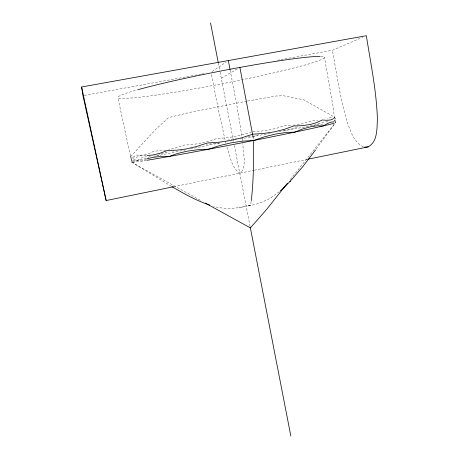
<?xml version="1.0" encoding="UTF-8"?>
<svg xmlns="http://www.w3.org/2000/svg" width="459" height="459" viewBox="0 0 459 459"><rect width="100%" height="100%" fill="white"/><g stroke="black" fill="none" stroke-linecap="round" stroke-linejoin="round"><path stroke-width="0.34" stroke-dasharray="2.29 1.72" d="M335.007 121.956L333.016 106.253L324.421 57.266M247.596 101.049L276.175 96L283.415 95.747L303.898 99.867L334.479 117.097L335.168 118.147L335.69 121.124L335.477 122.748L289.29 180.88M251.153 201.317C251.268 206.55 246.024 206.407 242.295 207.02C232.805 208.879 222.896 209.017 213.533 206.326M334.123 124.504L316.004 149.347M333.659 118.244L334.479 117.097M279.296 191.713L270.07 198.368C263.013 201.822 253.982 206.085 246.035 205.546M335.168 118.147L334.686 118.537L330.463 117.361L327.41 119.088M212.161 71.575L226.023 62.137M221.29 78.242L237.515 68.81M146.358 159.095L142.055 161.052L137.574 160.289L134.372 160.26L132.416 160.92L131.693 162.256L200.319 200.302M280.96 59.63L332.396 50.272L362.765 37.242M153.61 156.043L156.272 156.026L162.36 153.455L169.13 151.619M333.613 121.159L335.053 120.614L335.69 121.124M219.339 142.887L218.019 143.334L206.458 144.298M253.202 136.512L258.377 134.785M251.612 131.842L243.723 134.424L234.974 136.512L226.069 137.849L217.061 138.463L208.587 141.286L200.135 143.363L191.742 144.648L183.468 145.142L175.981 147.838L168.746 149.732M227.251 140.282L234.658 138.509M297.547 126.85L286.387 130.322L283.679 130.408M248.732 205.816L252.576 204.932M173.582 186.738L253.643 170.341M254.349 170.197L307.019 159.411M84.364 95.409L201.335 74.123M202.04 73.991L204.152 73.606M277.437 60.272L280.254 59.762M246.896 101.175L190.933 112.168L168.746 117.527L155.968 129.122L130.505 156.68L131.693 162.256L131.417 160.736L132.318 159.933L134.326 159.807L137.413 160.352L140.764 158.217L146.387 156.611M244.085 206.734L238.909 207.554M172.492 151.103L173.835 150.902M235.329 138.343L236.701 138.142M165.969 150.145C160.478 151.355 154.597 149.863 149.703 153.317C145.417 154.821 140.838 155.922 136.289 155.039L131.882 157.879L130.792 157.798L130.505 156.68L131.773 157.907L133.913 158.108L136.92 157.202L140.821 155.199L146.312 155.658M148.98 156.244L150.277 156.06M293.215 125.089C301.861 125.537 309.383 119.765 317.829 120.533M252.955 131.59L261.119 131.096L269.64 129.88L277.77 127.952L285.469 125.347L292.509 125.112M247.676 136.822L251.819 136.587M327.915 121.922C321.604 121.038 316.389 126.041 310.267 125.387M363.436 146.777C353.958 142.617 350.682 131.406 347.354 122.49C340.234 98.915 336.872 74.433 332.396 50.272M171.419 186.348L136.793 165.338L132.594 161.964L131.653 159.87L128.296 146.042L117.906 97.704M226.953 147.064C230.269 155.779 231.29 167.73 239.736 173.123L240.832 172.963C246.919 164.821 242.937 152.927 242.845 143.512M225.386 141.102L225.908 143.099M225.042 139.771L219.098 113.04L211.278 73.767M218.341 63.061L219.981 71.506M220.119 72.212L233.66 141.883M234.348 145.4L250.08 226.333M230.171 70.129L237.171 107.297L242.174 138.01M253.316 138.371L253.471 139.329M242.26 138.698L242.513 140.758M320.812 56.434A105.249 6.374 -11 0 1 202.918 87.359A105.249 6.374 -11 0 1 137.098 89.941M146.49 160.357A104.09 2.037 -11 0 1 148.854 157.667M156.284 156.026A104.09 2.037 -11 0 1 185.734 149.823M190.41 148.865A104.09 2.037 -11 0 1 222.036 142.542M240.401 138.962A104.09 2.037 -11 0 1 271.441 133.076M278.756 131.716A104.09 2.037 -11 0 1 309.98 126.133M312.722 125.663A104.09 2.037 -11 0 1 324.662 123.712M335.208 122.364A104.09 2.037 -11 0 1 335.627 122.685"/><path stroke-width="0.69" d="M251.268 200.681C253.649 180.697 253.632 160.455 253.603 140.351M315.568 149.915L302.992 166.387L289.893 181.586M287.512 183.118L266.645 209.39L250.384 227.905L205.311 203.073M280.306 190.841L283.771 187.794M283.352 188.219L290.358 181.116M307.725 159.262L368.124 146.891C377.814 141.682 376.885 128.279 377.39 118.847C376.489 90.848 370.665 63.308 366.345 35.704L81.61 86.992L82.953 95.661L106.155 200.549L173.582 186.738M333.245 118.818L330.778 119.919L327.101 120.31L322.212 120.006L316.739 122.605L310.112 124.509L302.361 125.64L293.548 126.007L284.477 129.312L274.551 131.819L263.896 133.443L252.634 134.2L241.646 137.838L230.366 140.54L218.92 142.244L207.479 142.956L196.945 146.432L186.71 148.854L176.91 150.173L167.638 150.437L159.795 153.295L152.675 155.044L147.018 155.59M146.972 158.82L153.145 157.299L160.461 156.513L168.895 156.525L177.581 153.449L187.186 151.183L197.611 149.749L208.719 149.192L219.58 145.578L230.825 142.904L242.289 141.177L253.833 140.454L264.527 136.776L274.993 134.16L285.085 132.611L294.678 132.146L302.957 128.893L310.519 126.782L317.307 125.795L323.268 125.927L327.657 123.437L331.163 122.1L333.785 121.87M368.124 146.891L364.675 147.075M209.717 205.075C196.406 200.692 184.111 193.715 172.033 186.715M81.61 86.992L106.155 200.549M210.543 22.95L218.203 62.361M250.212 227.039L290.845 436.05M239.891 67.427L253.242 137.889M228.33 60.565L230.039 69.447M137.769 89.752A105.249 6.374 -11 0 1 238.657 67.651A105.249 6.374 -11 0 1 320.112 56.417M334.284 123.161A104.09 2.037 -11 0 1 253.041 140.609A104.09 2.037 -11 0 1 147.138 160.248"/></g></svg>
